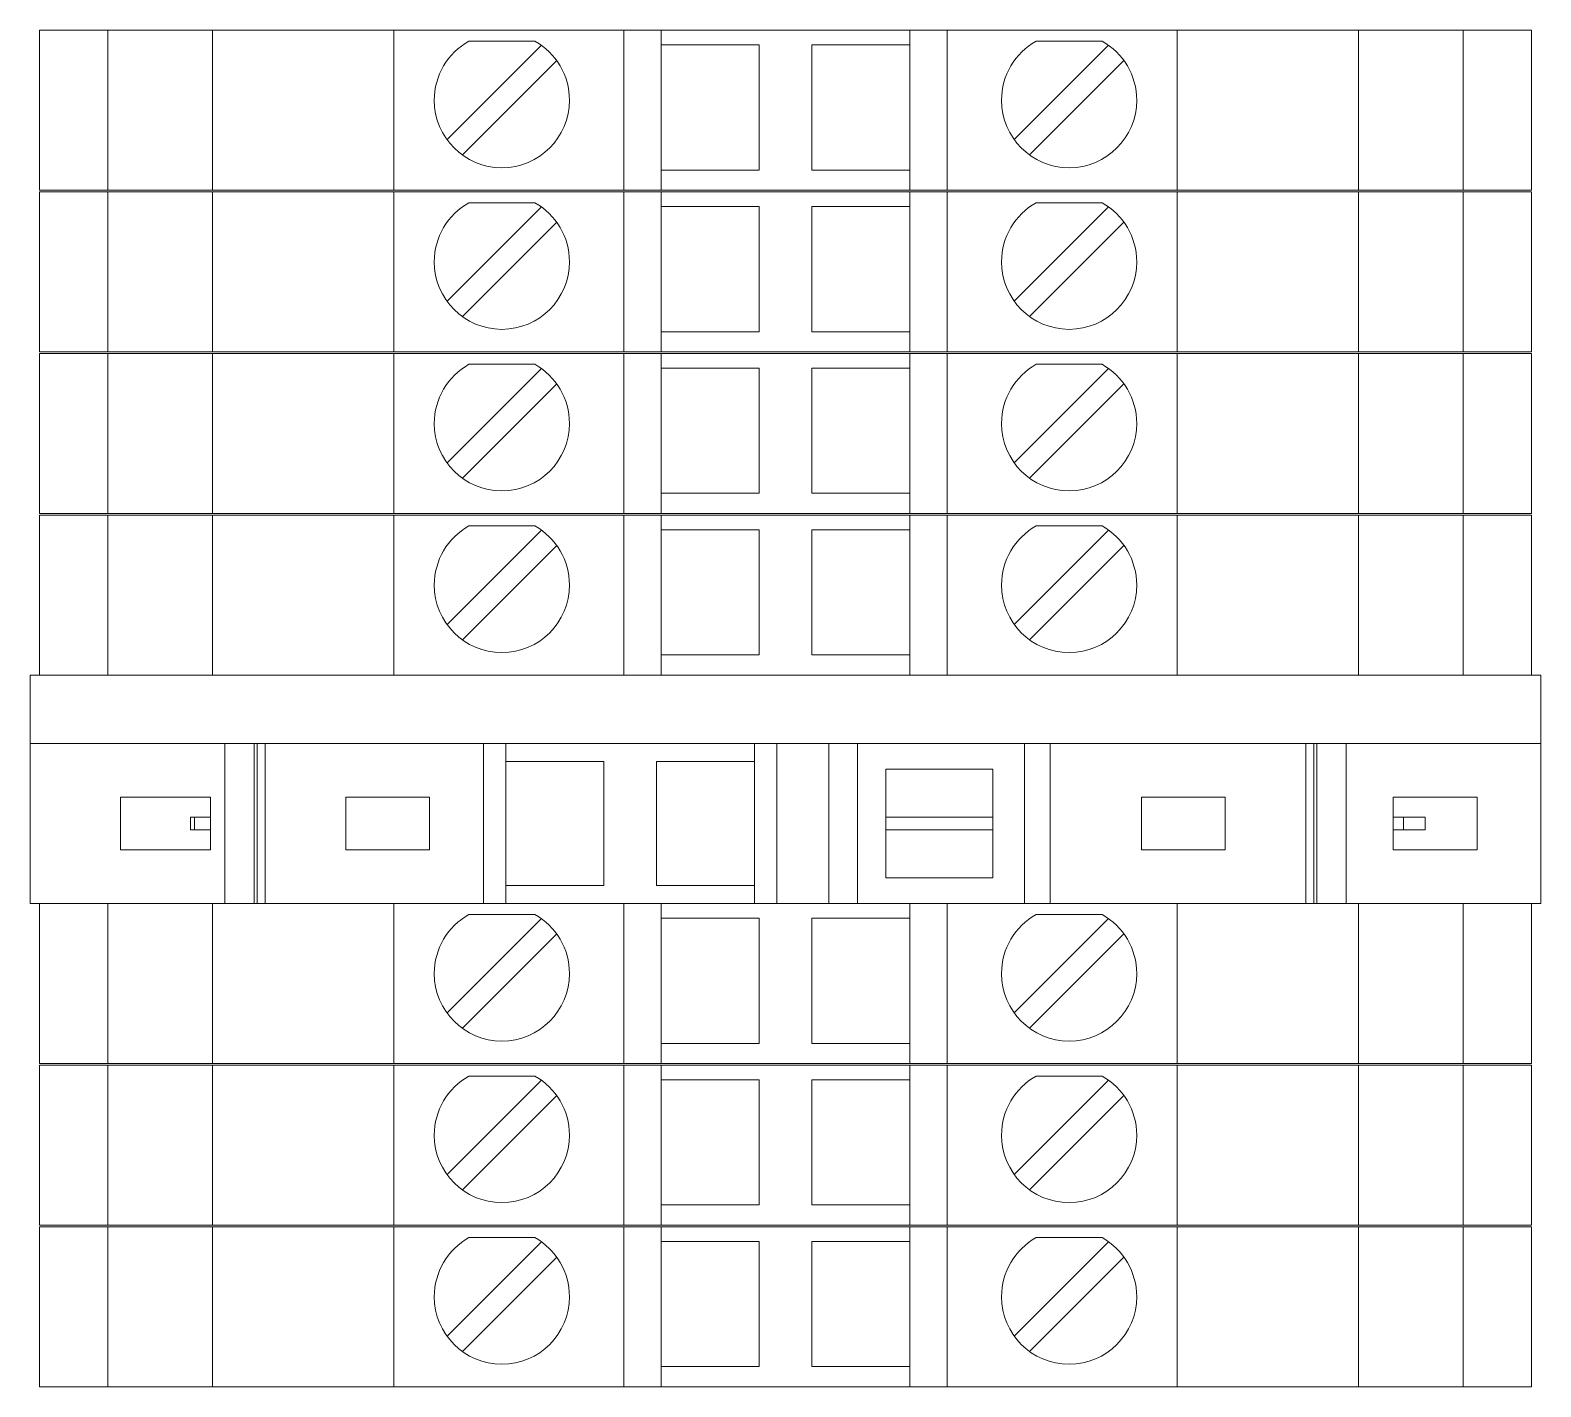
# Model space of a CAD drawing. Header units: millimetres. Extents: x 4962 to 7449, y 754 to 2938.
# Drawn here: x 5322.49 to 5371.09, y 1302.19 to 1345.84 of the extents above; entities that cross this region are included whole.
import ezdxf

# ---------------------------------------------------------------- set-up
doc = ezdxf.new("R2010")
doc.units = ezdxf.units.MM
doc.layers.add('000-PI-Oprema', color=30, linetype='Continuous', lineweight=5)
doc.layers.add('000-PI-ORMAR', color=2, linetype='Continuous')

msp = doc.modelspace()

# ---------------------------------------------------------------- linework, layer by layer
at = {"color": 0, "linetype": 'ByBlock', "lineweight": 0, "ltscale": 0.25}
msp.add_lwpolyline([(5322.492, 1325.093), (5322.492, 1317.743), (5371.092, 1317.743), (5371.092, 1325.093), (5322.492, 1325.093)], dxfattribs=at)
at = {"layer": '000-PI-Oprema', "color": 0, "linetype": 'ByBlock', "lineweight": 0}
for p, q in [((5322.492, 1325.093), (5322.492, 1317.743)), ((5371.092, 1325.093), (5322.492, 1325.093)), ((5371.092, 1317.743), (5371.092, 1325.093)), ((5328.757, 1322.893), (5322.492, 1322.893)), ((5328.757, 1317.743), (5328.757, 1322.893)), ((5329.694, 1322.893), (5328.757, 1322.893)), ((5329.694, 1317.743), (5329.694, 1322.893)), ((5329.794, 1322.893), (5329.694, 1322.893)), ((5329.794, 1322.893), (5329.794, 1317.743)), ((5330.052, 1322.893), (5329.794, 1322.893)), ((5330.052, 1322.893), (5330.052, 1317.743)), ((5337.074, 1322.893), (5330.052, 1322.893)), ((5337.074, 1322.893), (5337.792, 1322.893)), ((5337.074, 1317.743), (5337.074, 1322.893)), ((5337.792, 1322.318), (5337.792, 1322.893)), ((5337.792, 1322.893), (5345.792, 1322.893)), ((5345.792, 1322.893), (5345.792, 1322.318)), ((5345.792, 1322.893), (5346.511, 1322.893)), ((5346.511, 1322.893), (5348.182, 1322.893)), ((5346.511, 1317.743), (5346.511, 1322.893)), ((5349.107, 1322.893), (5348.182, 1322.893)), ((5348.182, 1322.893), (5348.182, 1317.743)), ((5354.481, 1322.893), (5349.107, 1322.893)), ((5349.107, 1322.893), (5349.107, 1317.743)), ((5354.481, 1322.893), (5354.481, 1317.743)), ((5355.302, 1322.893), (5354.481, 1322.893)), ((5355.302, 1317.743), (5355.302, 1322.893)), ((5355.302, 1322.893), (5363.532, 1322.893)), ((5363.532, 1322.893), (5363.532, 1317.743)), ((5363.532, 1322.893), (5363.79, 1322.893)), ((5363.79, 1317.743), (5363.79, 1322.893)), ((5363.79, 1322.893), (5363.89, 1322.893)), ((5364.827, 1322.893), (5363.89, 1322.893)), ((5363.89, 1317.743), (5363.89, 1322.893)), ((5364.827, 1322.893), (5371.092, 1322.893)), ((5364.827, 1317.743), (5364.827, 1322.893)), ((5337.792, 1318.318), (5337.792, 1322.318)), ((5337.792, 1322.318), (5340.942, 1322.318)), ((5340.942, 1322.318), (5340.942, 1318.318)), ((5342.642, 1322.318), (5345.792, 1322.318)), ((5342.642, 1318.318), (5342.642, 1322.318)), ((5345.792, 1322.318), (5345.792, 1318.318)), ((5350.017, 1322.068), (5353.467, 1322.068)), ((5350.017, 1320.518), (5350.017, 1322.068)), ((5353.467, 1322.068), (5353.467, 1320.518)), ((5325.392, 1319.468), (5325.392, 1321.168)), ((5325.392, 1321.168), (5328.292, 1321.168)), ((5328.292, 1321.168), (5328.292, 1320.518)), ((5332.642, 1321.168), (5335.342, 1321.168)), ((5332.642, 1319.468), (5332.642, 1321.168)), ((5335.342, 1321.168), (5335.342, 1319.468)), ((5358.242, 1321.168), (5360.942, 1321.168)), ((5358.242, 1319.468), (5358.242, 1321.168)), ((5360.942, 1321.168), (5360.942, 1319.468)), ((5366.342, 1320.518), (5366.342, 1321.168)), ((5366.342, 1321.168), (5369.042, 1321.168)), ((5369.042, 1321.168), (5369.042, 1319.468)), ((5327.777, 1320.518), (5327.647, 1320.518)), ((5327.647, 1320.118), (5327.647, 1320.518)), ((5327.777, 1320.518), (5327.777, 1320.118)), ((5327.777, 1320.518), (5328.292, 1320.518)), ((5328.292, 1320.518), (5328.292, 1320.118)), ((5350.017, 1320.518), (5353.467, 1320.518)), ((5350.017, 1320.118), (5350.017, 1320.518)), ((5353.467, 1320.518), (5353.467, 1320.118)), ((5366.342, 1320.118), (5366.342, 1320.518)), ((5366.342, 1320.518), (5366.677, 1320.518)), ((5366.677, 1320.518), (5366.677, 1320.118)), ((5367.377, 1320.518), (5366.677, 1320.518)), ((5367.377, 1320.518), (5367.377, 1320.118)), ((5327.777, 1320.118), (5327.647, 1320.118)), ((5327.777, 1320.118), (5328.292, 1320.118)), ((5328.292, 1320.118), (5328.292, 1319.468)), ((5350.017, 1320.118), (5353.467, 1320.118)), ((5350.017, 1318.568), (5350.017, 1320.118)), ((5353.467, 1320.118), (5353.467, 1318.568)), ((5366.342, 1320.118), (5366.677, 1320.118)), ((5366.342, 1319.468), (5366.342, 1320.118)), ((5367.377, 1320.118), (5366.677, 1320.118)), ((5328.292, 1319.468), (5325.392, 1319.468)), ((5335.342, 1319.468), (5332.642, 1319.468)), ((5360.942, 1319.468), (5358.242, 1319.468)), ((5369.042, 1319.468), (5366.342, 1319.468)), ((5353.467, 1318.568), (5350.017, 1318.568)), ((5340.942, 1318.318), (5337.792, 1318.318)), ((5337.792, 1317.743), (5337.792, 1318.318)), ((5345.792, 1318.318), (5342.642, 1318.318)), ((5345.792, 1318.318), (5345.792, 1317.743)), ((5329.694, 1317.743), (5328.757, 1317.743)), ((5329.794, 1317.743), (5329.694, 1317.743)), ((5330.052, 1317.743), (5329.794, 1317.743)), ((5337.074, 1317.743), (5337.792, 1317.743))]:
    msp.add_line(p, q, dxfattribs=at)
at = {"layer": '000-PI-Oprema', "color": 0, "linetype": 'ByBlock', "lineweight": 0, "ltscale": 0.25}
msp.add_line((5371.092, 1317.743), (5322.492, 1317.743), dxfattribs=at)
at = {"layer": '000-PI-ORMAR', "color": 0, "linetype": 'ByBlock', "lineweight": 0}
for p, q in [((5322.792, 1345.843), (5322.792, 1345.843)), ((5324.992, 1345.843), (5322.792, 1345.843)), ((5322.792, 1345.843), (5322.792, 1340.693)), ((5324.992, 1345.843), (5324.992, 1345.843)), ((5324.992, 1345.843), (5326.584, 1345.843)), ((5324.992, 1345.843), (5324.992, 1340.693)), ((5326.584, 1345.843), (5328.726, 1345.843)), ((5327.042, 1345.843), (5327.042, 1345.843)), ((5328.353, 1345.843), (5328.353, 1340.693)), ((5329.11, 1345.843), (5328.726, 1345.843)), ((5331.618, 1345.843), (5329.11, 1345.843)), ((5329.292, 1345.843), (5329.292, 1345.843)), ((5330.792, 1345.843), (5330.792, 1345.843)), ((5331.618, 1345.843), (5334.192, 1345.843)), ((5331.942, 1345.843), (5331.942, 1345.843)), ((5334.192, 1345.843), (5341.592, 1345.843)), ((5334.192, 1345.843), (5334.192, 1340.693)), ((5336.992, 1345.843), (5336.992, 1345.843)), ((5341.592, 1345.843), (5342.792, 1345.843)), ((5341.592, 1345.843), (5341.592, 1340.693)), ((5342.792, 1345.843), (5342.792, 1345.843)), ((5342.792, 1345.843), (5350.792, 1345.843)), ((5342.792, 1345.843), (5342.792, 1340.693)), ((5350.792, 1345.843), (5350.792, 1345.843)), ((5350.792, 1345.843), (5351.992, 1345.843)), ((5350.792, 1345.843), (5350.792, 1340.693)), ((5351.992, 1345.843), (5359.392, 1345.843)), ((5351.992, 1345.843), (5351.992, 1340.693)), ((5359.392, 1345.843), (5361.966, 1345.843)), ((5359.392, 1345.843), (5359.392, 1340.693)), ((5364.474, 1345.843), (5361.966, 1345.843)), ((5362.792, 1345.843), (5362.792, 1345.843)), ((5363.092, 1345.843), (5363.092, 1345.843)), ((5363.992, 1345.843), (5363.992, 1345.843)), ((5364.858, 1345.843), (5364.474, 1345.843)), ((5364.858, 1345.843), (5367, 1345.843)), ((5365.231, 1345.843), (5365.231, 1340.693)), ((5366.542, 1345.843), (5366.542, 1345.843)), ((5367, 1345.843), (5368.592, 1345.843)), ((5368.592, 1345.843), (5368.592, 1345.843)), ((5368.592, 1345.843), (5369.792, 1345.843)), ((5368.592, 1345.843), (5368.592, 1340.693)), ((5369.292, 1345.843), (5369.292, 1345.843)), ((5369.792, 1345.843), (5369.792, 1345.843)), ((5369.792, 1345.843), (5370.109, 1345.843)), ((5370.792, 1345.843), (5370.109, 1345.843)), ((5370.792, 1345.843), (5370.792, 1345.843)), ((5370.792, 1345.843), (5370.792, 1340.693)), ((5338.937, 1345.359), (5335.902, 1342.323)), ((5336.608, 1345.493), (5336.608, 1345.493)), ((5338.726, 1345.493), (5336.608, 1345.493)), ((5338.726, 1345.493), (5338.726, 1345.493)), ((5338.937, 1345.359), (5338.937, 1345.359)), ((5342.792, 1345.368), (5345.942, 1345.368)), ((5342.792, 1345.368), (5342.792, 1345.368)), ((5345.942, 1345.368), (5345.942, 1341.343)), ((5345.942, 1345.368), (5345.942, 1345.368)), ((5347.642, 1341.343), (5347.642, 1345.368)), ((5347.642, 1345.368), (5350.792, 1345.368)), ((5347.642, 1345.368), (5347.642, 1345.368)), ((5350.792, 1345.368), (5350.792, 1345.368)), ((5357.187, 1345.359), (5354.152, 1342.323)), ((5354.858, 1345.493), (5354.858, 1345.493)), ((5356.976, 1345.493), (5354.858, 1345.493)), ((5356.976, 1345.493), (5356.976, 1345.493)), ((5357.187, 1345.359), (5357.187, 1345.359)), ((5336.397, 1341.828), (5339.432, 1344.864)), ((5339.432, 1344.864), (5339.432, 1344.864)), ((5341.592, 1344.893), (5341.592, 1342.293)), ((5341.592, 1344.893), (5341.592, 1344.893)), ((5351.992, 1344.893), (5351.992, 1342.293)), ((5351.992, 1344.893), (5351.992, 1344.893)), ((5354.647, 1341.828), (5357.682, 1344.864)), ((5357.682, 1344.864), (5357.682, 1344.864)), ((5335.902, 1342.323), (5335.902, 1342.323)), ((5341.592, 1342.293), (5341.592, 1342.293)), ((5351.992, 1342.293), (5351.992, 1342.293)), ((5354.152, 1342.323), (5354.152, 1342.323)), ((5336.397, 1341.828), (5336.397, 1341.828)), ((5354.647, 1341.828), (5354.647, 1341.828)), ((5345.942, 1341.343), (5342.792, 1341.343)), ((5342.792, 1341.343), (5342.792, 1341.343)), ((5345.942, 1341.343), (5345.942, 1341.343)), ((5350.792, 1341.343), (5347.642, 1341.343)), ((5347.642, 1341.343), (5347.642, 1341.343)), ((5350.792, 1341.343), (5350.792, 1341.343)), ((5324.992, 1340.693), (5322.792, 1340.693)), ((5322.792, 1340.693), (5322.792, 1340.693)), ((5322.792, 1340.643), (5322.792, 1340.643)), ((5324.992, 1340.643), (5322.792, 1340.643)), ((5322.792, 1340.643), (5322.792, 1335.493)), ((5324.992, 1340.693), (5326.584, 1340.693)), ((5324.992, 1340.693), (5324.992, 1340.693)), ((5324.992, 1340.643), (5324.992, 1340.643)), ((5324.992, 1340.643), (5326.584, 1340.643)), ((5324.992, 1340.643), (5324.992, 1335.493)), ((5326.584, 1340.693), (5328.726, 1340.693)), ((5326.584, 1340.643), (5328.726, 1340.643)), ((5327.042, 1340.693), (5327.042, 1340.693)), ((5327.042, 1340.643), (5327.042, 1340.643)), ((5328.353, 1340.643), (5328.353, 1335.493)), ((5328.726, 1340.693), (5329.11, 1340.693)), ((5329.11, 1340.643), (5328.726, 1340.643)), ((5329.11, 1340.693), (5331.618, 1340.693)), ((5331.618, 1340.643), (5329.11, 1340.643)), ((5329.292, 1340.693), (5329.292, 1340.693)), ((5329.292, 1340.643), (5329.292, 1340.643)), ((5330.792, 1340.643), (5330.792, 1340.643)), ((5331.618, 1340.693), (5334.192, 1340.693)), ((5331.618, 1340.643), (5334.192, 1340.643)), ((5331.942, 1340.693), (5331.942, 1340.693)), ((5331.942, 1340.643), (5331.942, 1340.643)), ((5334.192, 1340.693), (5341.592, 1340.693)), ((5334.192, 1340.643), (5341.592, 1340.643)), ((5334.192, 1340.643), (5334.192, 1335.493)), ((5336.992, 1340.693), (5336.992, 1340.693)), ((5336.992, 1340.643), (5336.992, 1340.643)), ((5341.592, 1340.693), (5342.792, 1340.693)), ((5341.592, 1340.643), (5342.792, 1340.643)), ((5341.592, 1340.643), (5341.592, 1335.493)), ((5342.792, 1340.693), (5350.792, 1340.693)), ((5342.792, 1340.693), (5342.792, 1340.693)), ((5342.792, 1340.643), (5342.792, 1340.643)), ((5342.792, 1340.643), (5350.792, 1340.643)), ((5342.792, 1340.643), (5342.792, 1335.493)), ((5350.792, 1340.693), (5351.992, 1340.693)), ((5350.792, 1340.693), (5350.792, 1340.693)), ((5350.792, 1340.643), (5350.792, 1340.643)), ((5350.792, 1340.643), (5351.992, 1340.643)), ((5350.792, 1340.643), (5350.792, 1335.493)), ((5351.992, 1340.693), (5359.392, 1340.693)), ((5351.992, 1340.643), (5359.392, 1340.643)), ((5351.992, 1340.643), (5351.992, 1335.493)), ((5359.392, 1340.693), (5361.966, 1340.693)), ((5359.392, 1340.643), (5361.966, 1340.643)), ((5359.392, 1340.643), (5359.392, 1335.493)), ((5361.966, 1340.693), (5364.474, 1340.693)), ((5364.474, 1340.643), (5361.966, 1340.643)), ((5362.792, 1340.643), (5362.792, 1340.643)), ((5363.092, 1340.693), (5363.092, 1340.693)), ((5363.092, 1340.643), (5363.092, 1340.643)), ((5363.992, 1340.693), (5363.992, 1340.693)), ((5363.992, 1340.643), (5363.992, 1340.643)), ((5364.474, 1340.693), (5364.858, 1340.693)), ((5364.858, 1340.643), (5364.474, 1340.643)), ((5364.858, 1340.693), (5367, 1340.693)), ((5364.858, 1340.643), (5367, 1340.643)), ((5365.231, 1340.643), (5365.231, 1335.493)), ((5366.542, 1340.693), (5366.542, 1340.693)), ((5366.542, 1340.643), (5366.542, 1340.643)), ((5367, 1340.693), (5368.592, 1340.693)), ((5367, 1340.643), (5368.592, 1340.643)), ((5368.592, 1340.693), (5369.792, 1340.693)), ((5368.592, 1340.693), (5368.592, 1340.693)), ((5368.592, 1340.643), (5368.592, 1340.643)), ((5368.592, 1340.643), (5369.792, 1340.643)), ((5368.592, 1340.643), (5368.592, 1335.493)), ((5369.292, 1340.643), (5369.292, 1340.643)), ((5369.792, 1340.693), (5370.109, 1340.693)), ((5369.792, 1340.693), (5369.792, 1340.693)), ((5369.792, 1340.643), (5369.792, 1340.643)), ((5369.792, 1340.643), (5370.109, 1340.643)), ((5370.792, 1340.693), (5370.109, 1340.693)), ((5370.792, 1340.643), (5370.109, 1340.643)), ((5370.792, 1340.693), (5370.792, 1340.693)), ((5370.792, 1340.643), (5370.792, 1340.643)), ((5370.792, 1340.643), (5370.792, 1335.493)), ((5338.937, 1340.159), (5335.902, 1337.123)), ((5336.608, 1340.293), (5336.608, 1340.293)), ((5338.726, 1340.293), (5336.608, 1340.293)), ((5338.726, 1340.293), (5338.726, 1340.293)), ((5338.937, 1340.159), (5338.937, 1340.159)), ((5342.792, 1340.168), (5345.942, 1340.168)), ((5342.792, 1340.168), (5342.792, 1340.168)), ((5345.942, 1340.168), (5345.942, 1336.143)), ((5345.942, 1340.168), (5345.942, 1340.168)), ((5347.642, 1336.143), (5347.642, 1340.168)), ((5347.642, 1340.168), (5350.792, 1340.168)), ((5347.642, 1340.168), (5347.642, 1340.168)), ((5350.792, 1340.168), (5350.792, 1340.168)), ((5357.187, 1340.159), (5354.152, 1337.123)), ((5354.858, 1340.293), (5354.858, 1340.293)), ((5356.976, 1340.293), (5354.858, 1340.293)), ((5356.976, 1340.293), (5356.976, 1340.293)), ((5357.187, 1340.159), (5357.187, 1340.159)), ((5336.397, 1336.628), (5339.432, 1339.664)), ((5339.432, 1339.664), (5339.432, 1339.664)), ((5341.592, 1339.693), (5341.592, 1337.093)), ((5341.592, 1339.693), (5341.592, 1339.693)), ((5351.992, 1339.693), (5351.992, 1337.093)), ((5351.992, 1339.693), (5351.992, 1339.693)), ((5354.647, 1336.628), (5357.682, 1339.664)), ((5357.682, 1339.664), (5357.682, 1339.664)), ((5335.902, 1337.123), (5335.902, 1337.123)), ((5341.592, 1337.093), (5341.592, 1337.093)), ((5351.992, 1337.093), (5351.992, 1337.093)), ((5354.152, 1337.123), (5354.152, 1337.123)), ((5336.397, 1336.628), (5336.397, 1336.628)), ((5354.647, 1336.628), (5354.647, 1336.628)), ((5345.942, 1336.143), (5342.792, 1336.143)), ((5342.792, 1336.143), (5342.792, 1336.143)), ((5345.942, 1336.143), (5345.942, 1336.143)), ((5350.792, 1336.143), (5347.642, 1336.143)), ((5347.642, 1336.143), (5347.642, 1336.143)), ((5350.792, 1336.143), (5350.792, 1336.143)), ((5324.992, 1335.493), (5322.792, 1335.493)), ((5322.792, 1335.493), (5322.792, 1335.493)), ((5322.792, 1335.443), (5322.792, 1335.443)), ((5324.992, 1335.443), (5322.792, 1335.443)), ((5322.792, 1335.443), (5322.792, 1330.293)), ((5324.992, 1335.493), (5326.584, 1335.493)), ((5324.992, 1335.493), (5324.992, 1335.493)), ((5324.992, 1335.443), (5324.992, 1335.443)), ((5324.992, 1335.443), (5326.584, 1335.443)), ((5324.992, 1335.443), (5324.992, 1330.293)), ((5326.584, 1335.493), (5328.726, 1335.493)), ((5326.584, 1335.443), (5328.726, 1335.443)), ((5327.042, 1335.493), (5327.042, 1335.493)), ((5327.042, 1335.443), (5327.042, 1335.443)), ((5328.353, 1335.443), (5328.353, 1330.293)), ((5328.726, 1335.493), (5329.11, 1335.493)), ((5329.11, 1335.443), (5328.726, 1335.443)), ((5329.11, 1335.493), (5331.618, 1335.493)), ((5331.618, 1335.443), (5329.11, 1335.443)), ((5329.292, 1335.493), (5329.292, 1335.493)), ((5329.292, 1335.443), (5329.292, 1335.443)), ((5330.792, 1335.443), (5330.792, 1335.443)), ((5331.618, 1335.493), (5334.192, 1335.493)), ((5331.618, 1335.443), (5334.192, 1335.443)), ((5331.942, 1335.493), (5331.942, 1335.493)), ((5331.942, 1335.443), (5331.942, 1335.443)), ((5334.192, 1335.493), (5341.592, 1335.493)), ((5334.192, 1335.443), (5341.592, 1335.443)), ((5334.192, 1335.443), (5334.192, 1330.293)), ((5336.608, 1335.093), (5336.608, 1335.093)), ((5338.726, 1335.093), (5336.608, 1335.093)), ((5336.992, 1335.493), (5336.992, 1335.493)), ((5336.992, 1335.443), (5336.992, 1335.443)), ((5338.726, 1335.093), (5338.726, 1335.093)), ((5341.592, 1335.493), (5342.792, 1335.493)), ((5341.592, 1335.443), (5342.792, 1335.443)), ((5341.592, 1335.443), (5341.592, 1330.293)), ((5342.792, 1335.493), (5350.792, 1335.493)), ((5342.792, 1335.493), (5342.792, 1335.493)), ((5342.792, 1335.443), (5342.792, 1335.443)), ((5342.792, 1335.443), (5350.792, 1335.443)), ((5342.792, 1335.443), (5342.792, 1330.293)), ((5350.792, 1335.493), (5351.992, 1335.493)), ((5350.792, 1335.493), (5350.792, 1335.493)), ((5350.792, 1335.443), (5350.792, 1335.443)), ((5350.792, 1335.443), (5351.992, 1335.443)), ((5350.792, 1335.443), (5350.792, 1330.293)), ((5351.992, 1335.493), (5359.392, 1335.493)), ((5351.992, 1335.443), (5359.392, 1335.443)), ((5351.992, 1335.443), (5351.992, 1330.293)), ((5354.858, 1335.093), (5354.858, 1335.093)), ((5356.976, 1335.093), (5354.858, 1335.093)), ((5356.976, 1335.093), (5356.976, 1335.093)), ((5359.392, 1335.493), (5361.966, 1335.493)), ((5359.392, 1335.443), (5361.966, 1335.443)), ((5359.392, 1335.443), (5359.392, 1330.293)), ((5361.966, 1335.493), (5364.474, 1335.493)), ((5364.474, 1335.443), (5361.966, 1335.443)), ((5362.792, 1335.443), (5362.792, 1335.443)), ((5363.092, 1335.493), (5363.092, 1335.493)), ((5363.092, 1335.443), (5363.092, 1335.443)), ((5363.992, 1335.493), (5363.992, 1335.493)), ((5363.992, 1335.443), (5363.992, 1335.443)), ((5364.474, 1335.493), (5364.858, 1335.493)), ((5364.858, 1335.443), (5364.474, 1335.443)), ((5364.858, 1335.493), (5367, 1335.493)), ((5364.858, 1335.443), (5367, 1335.443)), ((5365.231, 1335.443), (5365.231, 1330.293)), ((5366.542, 1335.493), (5366.542, 1335.493)), ((5366.542, 1335.443), (5366.542, 1335.443)), ((5367, 1335.493), (5368.592, 1335.493)), ((5367, 1335.443), (5368.592, 1335.443)), ((5368.592, 1335.493), (5369.792, 1335.493)), ((5368.592, 1335.493), (5368.592, 1335.493)), ((5368.592, 1335.443), (5368.592, 1335.443)), ((5368.592, 1335.443), (5369.792, 1335.443)), ((5368.592, 1335.443), (5368.592, 1330.293)), ((5369.292, 1335.443), (5369.292, 1335.443)), ((5369.792, 1335.493), (5370.109, 1335.493)), ((5369.792, 1335.493), (5369.792, 1335.493)), ((5369.792, 1335.443), (5369.792, 1335.443)), ((5369.792, 1335.443), (5370.109, 1335.443)), ((5370.792, 1335.493), (5370.109, 1335.493)), ((5370.792, 1335.443), (5370.109, 1335.443)), ((5370.792, 1335.493), (5370.792, 1335.493)), ((5370.792, 1335.443), (5370.792, 1335.443)), ((5370.792, 1335.443), (5370.792, 1330.293)), ((5338.937, 1334.959), (5335.902, 1331.923)), ((5338.937, 1334.959), (5338.937, 1334.959)), ((5342.792, 1334.968), (5345.942, 1334.968)), ((5342.792, 1334.968), (5342.792, 1334.968)), ((5345.942, 1334.968), (5345.942, 1330.943)), ((5345.942, 1334.968), (5345.942, 1334.968)), ((5347.642, 1330.943), (5347.642, 1334.968)), ((5347.642, 1334.968), (5350.792, 1334.968)), ((5347.642, 1334.968), (5347.642, 1334.968)), ((5350.792, 1334.968), (5350.792, 1334.968)), ((5357.187, 1334.959), (5354.152, 1331.923)), ((5357.187, 1334.959), (5357.187, 1334.959)), ((5336.397, 1331.428), (5339.432, 1334.464)), ((5339.432, 1334.464), (5339.432, 1334.464)), ((5341.592, 1334.493), (5341.592, 1331.893)), ((5341.592, 1334.493), (5341.592, 1334.493)), ((5351.992, 1334.493), (5351.992, 1331.893)), ((5351.992, 1334.493), (5351.992, 1334.493)), ((5354.647, 1331.428), (5357.682, 1334.464)), ((5357.682, 1334.464), (5357.682, 1334.464)), ((5335.902, 1331.923), (5335.902, 1331.923)), ((5341.592, 1331.893), (5341.592, 1331.893)), ((5351.992, 1331.893), (5351.992, 1331.893)), ((5354.152, 1331.923), (5354.152, 1331.923)), ((5336.397, 1331.428), (5336.397, 1331.428)), ((5354.647, 1331.428), (5354.647, 1331.428)), ((5345.942, 1330.943), (5342.792, 1330.943)), ((5342.792, 1330.943), (5342.792, 1330.943)), ((5345.942, 1330.943), (5345.942, 1330.943)), ((5350.792, 1330.943), (5347.642, 1330.943)), ((5347.642, 1330.943), (5347.642, 1330.943)), ((5350.792, 1330.943), (5350.792, 1330.943)), ((5324.992, 1330.293), (5322.792, 1330.293)), ((5322.792, 1330.293), (5322.792, 1330.293)), ((5322.792, 1330.243), (5322.792, 1330.243)), ((5324.992, 1330.243), (5322.792, 1330.243)), ((5322.792, 1330.243), (5322.792, 1325.093)), ((5324.992, 1330.293), (5326.584, 1330.293)), ((5324.992, 1330.293), (5324.992, 1330.293)), ((5324.992, 1330.243), (5324.992, 1330.243)), ((5324.992, 1330.243), (5326.584, 1330.243)), ((5324.992, 1330.243), (5324.992, 1325.093)), ((5326.584, 1330.293), (5328.726, 1330.293)), ((5326.584, 1330.243), (5328.726, 1330.243)), ((5327.042, 1330.293), (5327.042, 1330.293)), ((5327.042, 1330.243), (5327.042, 1330.243)), ((5328.353, 1330.243), (5328.353, 1325.093)), ((5328.726, 1330.293), (5329.11, 1330.293)), ((5329.11, 1330.243), (5328.726, 1330.243)), ((5329.11, 1330.293), (5331.618, 1330.293)), ((5331.618, 1330.243), (5329.11, 1330.243)), ((5329.292, 1330.293), (5329.292, 1330.293)), ((5329.292, 1330.243), (5329.292, 1330.243)), ((5330.792, 1330.243), (5330.792, 1330.243)), ((5331.618, 1330.293), (5334.192, 1330.293)), ((5331.618, 1330.243), (5334.192, 1330.243)), ((5331.942, 1330.293), (5331.942, 1330.293)), ((5331.942, 1330.243), (5331.942, 1330.243)), ((5334.192, 1330.293), (5341.592, 1330.293)), ((5334.192, 1330.243), (5341.592, 1330.243)), ((5334.192, 1330.243), (5334.192, 1325.093)), ((5336.992, 1330.293), (5336.992, 1330.293)), ((5336.992, 1330.243), (5336.992, 1330.243)), ((5341.592, 1330.293), (5342.792, 1330.293)), ((5341.592, 1330.243), (5342.792, 1330.243)), ((5341.592, 1330.243), (5341.592, 1325.093)), ((5342.792, 1330.293), (5350.792, 1330.293)), ((5342.792, 1330.293), (5342.792, 1330.293)), ((5342.792, 1330.243), (5342.792, 1330.243)), ((5342.792, 1330.243), (5350.792, 1330.243)), ((5342.792, 1330.243), (5342.792, 1325.093)), ((5350.792, 1330.293), (5351.992, 1330.293)), ((5350.792, 1330.293), (5350.792, 1330.293)), ((5350.792, 1330.243), (5350.792, 1330.243)), ((5350.792, 1330.243), (5351.992, 1330.243)), ((5350.792, 1330.243), (5350.792, 1325.093)), ((5351.992, 1330.293), (5359.392, 1330.293)), ((5351.992, 1330.243), (5359.392, 1330.243)), ((5351.992, 1330.243), (5351.992, 1325.093)), ((5359.392, 1330.293), (5361.966, 1330.293)), ((5359.392, 1330.243), (5361.966, 1330.243)), ((5359.392, 1330.243), (5359.392, 1325.093)), ((5361.966, 1330.293), (5364.474, 1330.293)), ((5364.474, 1330.243), (5361.966, 1330.243)), ((5362.792, 1330.243), (5362.792, 1330.243)), ((5363.092, 1330.293), (5363.092, 1330.293)), ((5363.092, 1330.243), (5363.092, 1330.243)), ((5363.992, 1330.293), (5363.992, 1330.293)), ((5363.992, 1330.243), (5363.992, 1330.243)), ((5364.474, 1330.293), (5364.858, 1330.293)), ((5364.858, 1330.243), (5364.474, 1330.243)), ((5364.858, 1330.293), (5367, 1330.293)), ((5364.858, 1330.243), (5367, 1330.243)), ((5365.231, 1330.243), (5365.231, 1325.093)), ((5366.542, 1330.293), (5366.542, 1330.293)), ((5366.542, 1330.243), (5366.542, 1330.243)), ((5367, 1330.293), (5368.592, 1330.293)), ((5367, 1330.243), (5368.592, 1330.243)), ((5368.592, 1330.293), (5369.792, 1330.293)), ((5368.592, 1330.293), (5368.592, 1330.293)), ((5368.592, 1330.243), (5368.592, 1330.243)), ((5368.592, 1330.243), (5369.792, 1330.243)), ((5368.592, 1330.243), (5368.592, 1325.093)), ((5369.292, 1330.243), (5369.292, 1330.243)), ((5369.792, 1330.293), (5370.109, 1330.293)), ((5369.792, 1330.293), (5369.792, 1330.293)), ((5369.792, 1330.243), (5369.792, 1330.243)), ((5369.792, 1330.243), (5370.109, 1330.243)), ((5370.792, 1330.293), (5370.109, 1330.293)), ((5370.792, 1330.243), (5370.109, 1330.243)), ((5370.792, 1330.293), (5370.792, 1330.293)), ((5370.792, 1330.243), (5370.792, 1330.243)), ((5370.792, 1330.243), (5370.792, 1325.093)), ((5338.937, 1329.759), (5335.902, 1326.723)), ((5336.608, 1329.893), (5336.608, 1329.893)), ((5338.726, 1329.893), (5336.608, 1329.893)), ((5338.726, 1329.893), (5338.726, 1329.893)), ((5338.937, 1329.759), (5338.937, 1329.759)), ((5342.792, 1329.768), (5345.942, 1329.768)), ((5342.792, 1329.768), (5342.792, 1329.768)), ((5345.942, 1329.768), (5345.942, 1325.743)), ((5345.942, 1329.768), (5345.942, 1329.768)), ((5347.642, 1325.743), (5347.642, 1329.768)), ((5347.642, 1329.768), (5350.792, 1329.768)), ((5347.642, 1329.768), (5347.642, 1329.768)), ((5350.792, 1329.768), (5350.792, 1329.768)), ((5357.187, 1329.759), (5354.152, 1326.723)), ((5354.858, 1329.893), (5354.858, 1329.893)), ((5356.976, 1329.893), (5354.858, 1329.893)), ((5356.976, 1329.893), (5356.976, 1329.893)), ((5357.187, 1329.759), (5357.187, 1329.759)), ((5336.397, 1326.228), (5339.432, 1329.264)), ((5339.432, 1329.264), (5339.432, 1329.264)), ((5341.592, 1329.293), (5341.592, 1326.693)), ((5341.592, 1329.293), (5341.592, 1329.293)), ((5351.992, 1329.293), (5351.992, 1326.693)), ((5351.992, 1329.293), (5351.992, 1329.293)), ((5354.647, 1326.228), (5357.682, 1329.264)), ((5357.682, 1329.264), (5357.682, 1329.264)), ((5335.902, 1326.723), (5335.902, 1326.723)), ((5341.592, 1326.693), (5341.592, 1326.693)), ((5351.992, 1326.693), (5351.992, 1326.693)), ((5354.152, 1326.723), (5354.152, 1326.723)), ((5336.397, 1326.228), (5336.397, 1326.228)), ((5354.647, 1326.228), (5354.647, 1326.228)), ((5345.942, 1325.743), (5342.792, 1325.743)), ((5342.792, 1325.743), (5342.792, 1325.743)), ((5345.942, 1325.743), (5345.942, 1325.743)), ((5350.792, 1325.743), (5347.642, 1325.743)), ((5347.642, 1325.743), (5347.642, 1325.743)), ((5350.792, 1325.743), (5350.792, 1325.743)), ((5324.992, 1325.093), (5322.792, 1325.093)), ((5322.792, 1325.093), (5322.792, 1325.093)), ((5324.992, 1325.093), (5326.584, 1325.093)), ((5324.992, 1325.093), (5324.992, 1325.093)), ((5326.584, 1325.093), (5328.726, 1325.093)), ((5327.042, 1325.093), (5327.042, 1325.093)), ((5328.726, 1325.093), (5329.11, 1325.093)), ((5329.11, 1325.093), (5331.618, 1325.093)), ((5329.292, 1325.093), (5329.292, 1325.093)), ((5331.618, 1325.093), (5334.192, 1325.093)), ((5331.942, 1325.093), (5331.942, 1325.093)), ((5334.192, 1325.093), (5341.592, 1325.093)), ((5336.992, 1325.093), (5336.992, 1325.093)), ((5341.592, 1325.093), (5342.792, 1325.093)), ((5342.792, 1325.093), (5350.792, 1325.093)), ((5342.792, 1325.093), (5342.792, 1325.093)), ((5350.792, 1325.093), (5351.992, 1325.093)), ((5350.792, 1325.093), (5350.792, 1325.093)), ((5351.992, 1325.093), (5359.392, 1325.093)), ((5359.392, 1325.093), (5361.966, 1325.093)), ((5361.966, 1325.093), (5364.474, 1325.093)), ((5363.092, 1325.093), (5363.092, 1325.093)), ((5363.992, 1325.093), (5363.992, 1325.093)), ((5364.474, 1325.093), (5364.858, 1325.093)), ((5364.858, 1325.093), (5367, 1325.093)), ((5366.542, 1325.093), (5366.542, 1325.093)), ((5367, 1325.093), (5368.592, 1325.093)), ((5368.592, 1325.093), (5369.792, 1325.093)), ((5368.592, 1325.093), (5368.592, 1325.093)), ((5369.792, 1325.093), (5370.109, 1325.093)), ((5369.792, 1325.093), (5369.792, 1325.093)), ((5370.792, 1325.093), (5370.109, 1325.093)), ((5370.792, 1325.093), (5370.792, 1325.093)), ((5322.792, 1317.743), (5322.792, 1317.743)), ((5324.992, 1317.743), (5322.792, 1317.743)), ((5322.792, 1317.743), (5322.792, 1312.593)), ((5324.992, 1317.743), (5324.992, 1317.743)), ((5324.992, 1317.743), (5326.584, 1317.743)), ((5324.992, 1317.743), (5324.992, 1312.593)), ((5326.584, 1317.743), (5328.726, 1317.743)), ((5327.042, 1317.743), (5327.042, 1317.743)), ((5328.353, 1317.743), (5328.353, 1312.593)), ((5329.11, 1317.743), (5328.726, 1317.743)), ((5331.618, 1317.743), (5329.11, 1317.743)), ((5329.292, 1317.743), (5329.292, 1317.743)), ((5330.792, 1317.743), (5330.792, 1317.743)), ((5331.618, 1317.743), (5334.192, 1317.743)), ((5331.942, 1317.743), (5331.942, 1317.743)), ((5334.192, 1317.743), (5341.592, 1317.743)), ((5334.192, 1317.743), (5334.192, 1312.593)), ((5336.992, 1317.743), (5336.992, 1317.743)), ((5341.592, 1317.743), (5342.792, 1317.743)), ((5341.592, 1317.743), (5341.592, 1312.593)), ((5342.792, 1317.743), (5342.792, 1317.743)), ((5342.792, 1317.743), (5350.792, 1317.743)), ((5342.792, 1317.743), (5342.792, 1312.593)), ((5350.792, 1317.743), (5350.792, 1317.743)), ((5350.792, 1317.743), (5351.992, 1317.743)), ((5350.792, 1317.743), (5350.792, 1312.593)), ((5351.992, 1317.743), (5359.392, 1317.743)), ((5351.992, 1317.743), (5351.992, 1312.593)), ((5359.392, 1317.743), (5361.966, 1317.743)), ((5359.392, 1317.743), (5359.392, 1312.593)), ((5364.474, 1317.743), (5361.966, 1317.743)), ((5362.792, 1317.743), (5362.792, 1317.743)), ((5363.092, 1317.743), (5363.092, 1317.743)), ((5363.992, 1317.743), (5363.992, 1317.743)), ((5364.858, 1317.743), (5364.474, 1317.743)), ((5364.858, 1317.743), (5367, 1317.743)), ((5365.231, 1317.743), (5365.231, 1312.593)), ((5366.542, 1317.743), (5366.542, 1317.743)), ((5367, 1317.743), (5368.592, 1317.743)), ((5368.592, 1317.743), (5368.592, 1317.743)), ((5368.592, 1317.743), (5369.792, 1317.743)), ((5368.592, 1317.743), (5368.592, 1312.593)), ((5369.292, 1317.743), (5369.292, 1317.743)), ((5369.792, 1317.743), (5369.792, 1317.743)), ((5369.792, 1317.743), (5370.109, 1317.743)), ((5370.792, 1317.743), (5370.109, 1317.743)), ((5370.792, 1317.743), (5370.792, 1317.743)), ((5370.792, 1317.743), (5370.792, 1312.593)), ((5338.937, 1317.259), (5335.902, 1314.223)), ((5336.608, 1317.393), (5336.608, 1317.393)), ((5338.726, 1317.393), (5336.608, 1317.393)), ((5338.726, 1317.393), (5338.726, 1317.393)), ((5338.937, 1317.259), (5338.937, 1317.259)), ((5342.792, 1317.268), (5345.942, 1317.268)), ((5342.792, 1317.268), (5342.792, 1317.268)), ((5345.942, 1317.268), (5345.942, 1313.243)), ((5345.942, 1317.268), (5345.942, 1317.268)), ((5347.642, 1313.243), (5347.642, 1317.268)), ((5347.642, 1317.268), (5350.792, 1317.268)), ((5347.642, 1317.268), (5347.642, 1317.268)), ((5350.792, 1317.268), (5350.792, 1317.268)), ((5357.187, 1317.259), (5354.152, 1314.223)), ((5354.858, 1317.393), (5354.858, 1317.393)), ((5356.976, 1317.393), (5354.858, 1317.393)), ((5356.976, 1317.393), (5356.976, 1317.393)), ((5357.187, 1317.259), (5357.187, 1317.259)), ((5336.397, 1313.728), (5339.432, 1316.764)), ((5339.432, 1316.764), (5339.432, 1316.764)), ((5341.592, 1316.793), (5341.592, 1314.193)), ((5341.592, 1316.793), (5341.592, 1316.793)), ((5351.992, 1316.793), (5351.992, 1314.193)), ((5351.992, 1316.793), (5351.992, 1316.793)), ((5354.647, 1313.728), (5357.682, 1316.764)), ((5357.682, 1316.764), (5357.682, 1316.764)), ((5335.902, 1314.223), (5335.902, 1314.223)), ((5341.592, 1314.193), (5341.592, 1314.193)), ((5351.992, 1314.193), (5351.992, 1314.193)), ((5354.152, 1314.223), (5354.152, 1314.223)), ((5336.397, 1313.728), (5336.397, 1313.728)), ((5354.647, 1313.728), (5354.647, 1313.728)), ((5345.942, 1313.243), (5342.792, 1313.243)), ((5342.792, 1313.243), (5342.792, 1313.243)), ((5345.942, 1313.243), (5345.942, 1313.243)), ((5350.792, 1313.243), (5347.642, 1313.243)), ((5347.642, 1313.243), (5347.642, 1313.243)), ((5350.792, 1313.243), (5350.792, 1313.243)), ((5324.992, 1312.593), (5322.792, 1312.593)), ((5322.792, 1312.593), (5322.792, 1312.593)), ((5322.792, 1312.543), (5322.792, 1312.543)), ((5324.992, 1312.543), (5322.792, 1312.543)), ((5322.792, 1312.543), (5322.792, 1307.393)), ((5324.992, 1312.593), (5326.584, 1312.593)), ((5324.992, 1312.593), (5324.992, 1312.593)), ((5324.992, 1312.543), (5324.992, 1312.543)), ((5324.992, 1312.543), (5326.584, 1312.543)), ((5324.992, 1312.543), (5324.992, 1307.393)), ((5326.584, 1312.593), (5328.726, 1312.593)), ((5326.584, 1312.543), (5328.726, 1312.543)), ((5327.042, 1312.593), (5327.042, 1312.593)), ((5327.042, 1312.543), (5327.042, 1312.543)), ((5328.353, 1312.543), (5328.353, 1307.393)), ((5328.726, 1312.593), (5329.11, 1312.593)), ((5329.11, 1312.543), (5328.726, 1312.543)), ((5329.11, 1312.593), (5331.618, 1312.593)), ((5331.618, 1312.543), (5329.11, 1312.543)), ((5329.292, 1312.593), (5329.292, 1312.593)), ((5329.292, 1312.543), (5329.292, 1312.543)), ((5330.792, 1312.543), (5330.792, 1312.543)), ((5331.618, 1312.593), (5334.192, 1312.593)), ((5331.618, 1312.543), (5334.192, 1312.543)), ((5331.942, 1312.593), (5331.942, 1312.593)), ((5331.942, 1312.543), (5331.942, 1312.543)), ((5334.192, 1312.593), (5341.592, 1312.593)), ((5334.192, 1312.543), (5341.592, 1312.543)), ((5334.192, 1312.543), (5334.192, 1307.393)), ((5336.992, 1312.593), (5336.992, 1312.593)), ((5336.992, 1312.543), (5336.992, 1312.543)), ((5341.592, 1312.593), (5342.792, 1312.593)), ((5341.592, 1312.543), (5342.792, 1312.543)), ((5341.592, 1312.543), (5341.592, 1307.393)), ((5342.792, 1312.593), (5350.792, 1312.593)), ((5342.792, 1312.593), (5342.792, 1312.593)), ((5342.792, 1312.543), (5342.792, 1312.543)), ((5342.792, 1312.543), (5350.792, 1312.543)), ((5342.792, 1312.543), (5342.792, 1307.393)), ((5350.792, 1312.593), (5351.992, 1312.593)), ((5350.792, 1312.593), (5350.792, 1312.593)), ((5350.792, 1312.543), (5350.792, 1312.543)), ((5350.792, 1312.543), (5351.992, 1312.543)), ((5350.792, 1312.543), (5350.792, 1307.393)), ((5351.992, 1312.593), (5359.392, 1312.593)), ((5351.992, 1312.543), (5359.392, 1312.543)), ((5351.992, 1312.543), (5351.992, 1307.393)), ((5359.392, 1312.593), (5361.966, 1312.593)), ((5359.392, 1312.543), (5361.966, 1312.543)), ((5359.392, 1312.543), (5359.392, 1307.393)), ((5361.966, 1312.593), (5364.474, 1312.593)), ((5364.474, 1312.543), (5361.966, 1312.543)), ((5362.792, 1312.543), (5362.792, 1312.543)), ((5363.092, 1312.593), (5363.092, 1312.593)), ((5363.092, 1312.543), (5363.092, 1312.543)), ((5363.992, 1312.593), (5363.992, 1312.593)), ((5363.992, 1312.543), (5363.992, 1312.543)), ((5364.474, 1312.593), (5364.858, 1312.593)), ((5364.858, 1312.543), (5364.474, 1312.543)), ((5364.858, 1312.593), (5367, 1312.593)), ((5364.858, 1312.543), (5367, 1312.543)), ((5365.231, 1312.543), (5365.231, 1307.393)), ((5366.542, 1312.593), (5366.542, 1312.593)), ((5366.542, 1312.543), (5366.542, 1312.543)), ((5367, 1312.593), (5368.592, 1312.593)), ((5367, 1312.543), (5368.592, 1312.543)), ((5368.592, 1312.593), (5369.792, 1312.593)), ((5368.592, 1312.593), (5368.592, 1312.593)), ((5368.592, 1312.543), (5368.592, 1312.543)), ((5368.592, 1312.543), (5369.792, 1312.543)), ((5368.592, 1312.543), (5368.592, 1307.393)), ((5369.292, 1312.543), (5369.292, 1312.543)), ((5369.792, 1312.593), (5370.109, 1312.593)), ((5369.792, 1312.593), (5369.792, 1312.593)), ((5369.792, 1312.543), (5369.792, 1312.543)), ((5369.792, 1312.543), (5370.109, 1312.543)), ((5370.792, 1312.593), (5370.109, 1312.593)), ((5370.792, 1312.543), (5370.109, 1312.543)), ((5370.792, 1312.593), (5370.792, 1312.593)), ((5370.792, 1312.543), (5370.792, 1312.543)), ((5370.792, 1312.543), (5370.792, 1307.393)), ((5338.937, 1312.059), (5335.902, 1309.023)), ((5336.608, 1312.193), (5336.608, 1312.193)), ((5338.726, 1312.193), (5336.608, 1312.193)), ((5338.726, 1312.193), (5338.726, 1312.193)), ((5338.937, 1312.059), (5338.937, 1312.059)), ((5342.792, 1312.068), (5345.942, 1312.068)), ((5342.792, 1312.068), (5342.792, 1312.068)), ((5345.942, 1312.068), (5345.942, 1308.043)), ((5345.942, 1312.068), (5345.942, 1312.068)), ((5347.642, 1308.043), (5347.642, 1312.068)), ((5347.642, 1312.068), (5350.792, 1312.068)), ((5347.642, 1312.068), (5347.642, 1312.068)), ((5350.792, 1312.068), (5350.792, 1312.068)), ((5357.187, 1312.059), (5354.152, 1309.023)), ((5354.858, 1312.193), (5354.858, 1312.193)), ((5356.976, 1312.193), (5354.858, 1312.193)), ((5356.976, 1312.193), (5356.976, 1312.193)), ((5357.187, 1312.059), (5357.187, 1312.059)), ((5336.397, 1308.528), (5339.432, 1311.564)), ((5339.432, 1311.564), (5339.432, 1311.564)), ((5341.592, 1311.593), (5341.592, 1308.993)), ((5341.592, 1311.593), (5341.592, 1311.593)), ((5351.992, 1311.593), (5351.992, 1308.993)), ((5351.992, 1311.593), (5351.992, 1311.593)), ((5354.647, 1308.528), (5357.682, 1311.564)), ((5357.682, 1311.564), (5357.682, 1311.564)), ((5335.902, 1309.023), (5335.902, 1309.023)), ((5341.592, 1308.993), (5341.592, 1308.993)), ((5351.992, 1308.993), (5351.992, 1308.993)), ((5354.152, 1309.023), (5354.152, 1309.023)), ((5336.397, 1308.528), (5336.397, 1308.528)), ((5354.647, 1308.528), (5354.647, 1308.528)), ((5345.942, 1308.043), (5342.792, 1308.043)), ((5342.792, 1308.043), (5342.792, 1308.043)), ((5345.942, 1308.043), (5345.942, 1308.043)), ((5350.792, 1308.043), (5347.642, 1308.043)), ((5347.642, 1308.043), (5347.642, 1308.043)), ((5350.792, 1308.043), (5350.792, 1308.043)), ((5324.992, 1307.393), (5322.792, 1307.393)), ((5322.792, 1307.393), (5322.792, 1307.393)), ((5322.792, 1307.343), (5322.792, 1307.343)), ((5324.992, 1307.343), (5322.792, 1307.343)), ((5322.792, 1307.343), (5322.792, 1302.193)), ((5324.992, 1307.393), (5326.584, 1307.393)), ((5324.992, 1307.393), (5324.992, 1307.393)), ((5324.992, 1307.343), (5324.992, 1307.343)), ((5324.992, 1307.343), (5326.584, 1307.343)), ((5324.992, 1307.343), (5324.992, 1302.193)), ((5326.584, 1307.393), (5328.726, 1307.393)), ((5326.584, 1307.343), (5328.726, 1307.343)), ((5327.042, 1307.393), (5327.042, 1307.393)), ((5327.042, 1307.343), (5327.042, 1307.343)), ((5328.353, 1307.343), (5328.353, 1302.193)), ((5328.726, 1307.393), (5329.11, 1307.393)), ((5329.11, 1307.343), (5328.726, 1307.343)), ((5329.11, 1307.393), (5331.618, 1307.393)), ((5331.618, 1307.343), (5329.11, 1307.343)), ((5329.292, 1307.393), (5329.292, 1307.393)), ((5329.292, 1307.343), (5329.292, 1307.343)), ((5330.792, 1307.343), (5330.792, 1307.343)), ((5331.618, 1307.393), (5334.192, 1307.393)), ((5331.618, 1307.343), (5334.192, 1307.343)), ((5331.942, 1307.393), (5331.942, 1307.393)), ((5331.942, 1307.343), (5331.942, 1307.343)), ((5334.192, 1307.393), (5341.592, 1307.393)), ((5334.192, 1307.343), (5341.592, 1307.343)), ((5334.192, 1307.343), (5334.192, 1302.193)), ((5336.992, 1307.393), (5336.992, 1307.393)), ((5336.992, 1307.343), (5336.992, 1307.343)), ((5341.592, 1307.393), (5342.792, 1307.393)), ((5341.592, 1307.343), (5342.792, 1307.343)), ((5341.592, 1307.343), (5341.592, 1302.193)), ((5342.792, 1307.393), (5350.792, 1307.393)), ((5342.792, 1307.393), (5342.792, 1307.393)), ((5342.792, 1307.343), (5342.792, 1307.343)), ((5342.792, 1307.343), (5350.792, 1307.343)), ((5342.792, 1307.343), (5342.792, 1302.193)), ((5350.792, 1307.393), (5351.992, 1307.393)), ((5350.792, 1307.393), (5350.792, 1307.393)), ((5350.792, 1307.343), (5350.792, 1307.343)), ((5350.792, 1307.343), (5351.992, 1307.343)), ((5350.792, 1307.343), (5350.792, 1302.193)), ((5351.992, 1307.393), (5359.392, 1307.393)), ((5351.992, 1307.343), (5359.392, 1307.343)), ((5351.992, 1307.343), (5351.992, 1302.193)), ((5359.392, 1307.393), (5361.966, 1307.393)), ((5359.392, 1307.343), (5361.966, 1307.343)), ((5359.392, 1307.343), (5359.392, 1302.193)), ((5361.966, 1307.393), (5364.474, 1307.393)), ((5364.474, 1307.343), (5361.966, 1307.343)), ((5362.792, 1307.343), (5362.792, 1307.343)), ((5363.092, 1307.393), (5363.092, 1307.393)), ((5363.092, 1307.343), (5363.092, 1307.343)), ((5363.992, 1307.393), (5363.992, 1307.393)), ((5363.992, 1307.343), (5363.992, 1307.343)), ((5364.474, 1307.393), (5364.858, 1307.393)), ((5364.858, 1307.343), (5364.474, 1307.343)), ((5364.858, 1307.393), (5367, 1307.393)), ((5364.858, 1307.343), (5367, 1307.343)), ((5365.231, 1307.343), (5365.231, 1302.193)), ((5366.542, 1307.393), (5366.542, 1307.393)), ((5366.542, 1307.343), (5366.542, 1307.343)), ((5367, 1307.393), (5368.592, 1307.393)), ((5367, 1307.343), (5368.592, 1307.343)), ((5368.592, 1307.393), (5369.792, 1307.393)), ((5368.592, 1307.393), (5368.592, 1307.393)), ((5368.592, 1307.343), (5368.592, 1307.343)), ((5368.592, 1307.343), (5369.792, 1307.343)), ((5368.592, 1307.343), (5368.592, 1302.193)), ((5369.292, 1307.343), (5369.292, 1307.343)), ((5369.792, 1307.393), (5370.109, 1307.393)), ((5369.792, 1307.393), (5369.792, 1307.393)), ((5369.792, 1307.343), (5369.792, 1307.343)), ((5369.792, 1307.343), (5370.109, 1307.343)), ((5370.792, 1307.393), (5370.109, 1307.393)), ((5370.792, 1307.343), (5370.109, 1307.343)), ((5370.792, 1307.393), (5370.792, 1307.393)), ((5370.792, 1307.343), (5370.792, 1307.343)), ((5370.792, 1307.343), (5370.792, 1302.193)), ((5338.937, 1306.859), (5335.902, 1303.823)), ((5336.608, 1306.993), (5336.608, 1306.993)), ((5338.726, 1306.993), (5336.608, 1306.993)), ((5338.726, 1306.993), (5338.726, 1306.993)), ((5338.937, 1306.859), (5338.937, 1306.859)), ((5342.792, 1306.868), (5345.942, 1306.868)), ((5342.792, 1306.868), (5342.792, 1306.868)), ((5345.942, 1306.868), (5345.942, 1302.843)), ((5345.942, 1306.868), (5345.942, 1306.868)), ((5347.642, 1302.843), (5347.642, 1306.868)), ((5347.642, 1306.868), (5350.792, 1306.868)), ((5347.642, 1306.868), (5347.642, 1306.868)), ((5350.792, 1306.868), (5350.792, 1306.868)), ((5357.187, 1306.859), (5354.152, 1303.823)), ((5354.858, 1306.993), (5354.858, 1306.993)), ((5356.976, 1306.993), (5354.858, 1306.993)), ((5356.976, 1306.993), (5356.976, 1306.993)), ((5357.187, 1306.859), (5357.187, 1306.859)), ((5341.592, 1306.393), (5341.592, 1303.793)), ((5341.592, 1306.393), (5341.592, 1306.393)), ((5351.992, 1306.393), (5351.992, 1303.793)), ((5351.992, 1306.393), (5351.992, 1306.393)), ((5336.397, 1303.328), (5339.432, 1306.364)), ((5339.432, 1306.364), (5339.432, 1306.364)), ((5354.647, 1303.328), (5357.682, 1306.364)), ((5357.682, 1306.364), (5357.682, 1306.364)), ((5335.902, 1303.823), (5335.902, 1303.823)), ((5341.592, 1303.793), (5341.592, 1303.793)), ((5351.992, 1303.793), (5351.992, 1303.793)), ((5354.152, 1303.823), (5354.152, 1303.823)), ((5336.397, 1303.328), (5336.397, 1303.328)), ((5354.647, 1303.328), (5354.647, 1303.328)), ((5345.942, 1302.843), (5342.792, 1302.843)), ((5342.792, 1302.843), (5342.792, 1302.843)), ((5345.942, 1302.843), (5345.942, 1302.843)), ((5350.792, 1302.843), (5347.642, 1302.843)), ((5347.642, 1302.843), (5347.642, 1302.843)), ((5350.792, 1302.843), (5350.792, 1302.843)), ((5324.992, 1302.193), (5322.792, 1302.193)), ((5322.792, 1302.193), (5322.792, 1302.193)), ((5324.992, 1302.193), (5326.584, 1302.193)), ((5324.992, 1302.193), (5324.992, 1302.193)), ((5326.584, 1302.193), (5328.726, 1302.193)), ((5327.042, 1302.193), (5327.042, 1302.193)), ((5328.726, 1302.193), (5329.11, 1302.193)), ((5329.11, 1302.193), (5331.618, 1302.193)), ((5329.292, 1302.193), (5329.292, 1302.193)), ((5331.618, 1302.193), (5334.192, 1302.193)), ((5331.942, 1302.193), (5331.942, 1302.193)), ((5334.192, 1302.193), (5341.592, 1302.193)), ((5336.992, 1302.193), (5336.992, 1302.193)), ((5341.592, 1302.193), (5342.792, 1302.193)), ((5342.792, 1302.193), (5350.792, 1302.193)), ((5342.792, 1302.193), (5342.792, 1302.193)), ((5350.792, 1302.193), (5351.992, 1302.193)), ((5350.792, 1302.193), (5350.792, 1302.193)), ((5351.992, 1302.193), (5359.392, 1302.193)), ((5359.392, 1302.193), (5361.966, 1302.193)), ((5361.966, 1302.193), (5364.474, 1302.193)), ((5363.092, 1302.193), (5363.092, 1302.193)), ((5363.992, 1302.193), (5363.992, 1302.193)), ((5364.474, 1302.193), (5364.858, 1302.193)), ((5364.858, 1302.193), (5367, 1302.193)), ((5366.542, 1302.193), (5366.542, 1302.193)), ((5367, 1302.193), (5368.592, 1302.193)), ((5368.592, 1302.193), (5369.792, 1302.193)), ((5368.592, 1302.193), (5368.592, 1302.193)), ((5369.792, 1302.193), (5370.109, 1302.193)), ((5369.792, 1302.193), (5369.792, 1302.193)), ((5370.792, 1302.193), (5370.109, 1302.193)), ((5370.792, 1302.193), (5370.792, 1302.193))]:
    msp.add_line(p, q, dxfattribs=at)
for centre, start, end in [((5337.667, 1343.593), 119.1246, 180), ((5337.667, 1343.593), 0, 60.8754), ((5355.917, 1343.593), 119.1246, 180), ((5355.917, 1343.593), 0, 60.8754), ((5337.667, 1343.593), 180, 0), ((5355.917, 1343.593), 180, 0), ((5337.667, 1338.393), 119.1246, 180), ((5337.667, 1338.393), 0, 60.8754), ((5355.917, 1338.393), 119.1246, 180), ((5355.917, 1338.393), 0, 60.8754), ((5337.667, 1338.393), 180, 0), ((5355.917, 1338.393), 180, 0), ((5337.667, 1333.193), 119.1246, 180), ((5337.667, 1333.193), 0, 60.8754), ((5355.917, 1333.193), 119.1246, 180), ((5355.917, 1333.193), 0, 60.8754), ((5337.667, 1333.193), 180, 0), ((5355.917, 1333.193), 180, 0), ((5337.667, 1327.993), 119.1246, 180), ((5337.667, 1327.993), 0, 60.8754), ((5355.917, 1327.993), 119.1246, 180), ((5355.917, 1327.993), 0, 60.8754), ((5337.667, 1327.993), 180, 0), ((5355.917, 1327.993), 180, 0), ((5337.667, 1315.493), 119.1246, 180), ((5337.667, 1315.493), 0, 60.8754), ((5355.917, 1315.493), 119.1246, 180), ((5355.917, 1315.493), 0, 60.8754), ((5337.667, 1315.493), 180, 0), ((5355.917, 1315.493), 180, 0), ((5337.667, 1310.293), 119.1246, 180), ((5337.667, 1310.293), 0, 60.8754), ((5355.917, 1310.293), 119.1246, 180), ((5355.917, 1310.293), 0, 60.8754), ((5337.667, 1310.293), 180, 0), ((5355.917, 1310.293), 180, 0), ((5337.667, 1305.093), 119.1246, 180), ((5337.667, 1305.093), 0, 60.8754), ((5355.917, 1305.093), 119.1246, 180), ((5355.917, 1305.093), 0, 60.8754), ((5337.667, 1305.093), 180, 0), ((5355.917, 1305.093), 180, 0)]:
    msp.add_arc(centre, 2.175, start, end, dxfattribs=at)

doc.saveas('drawing.dxf')
